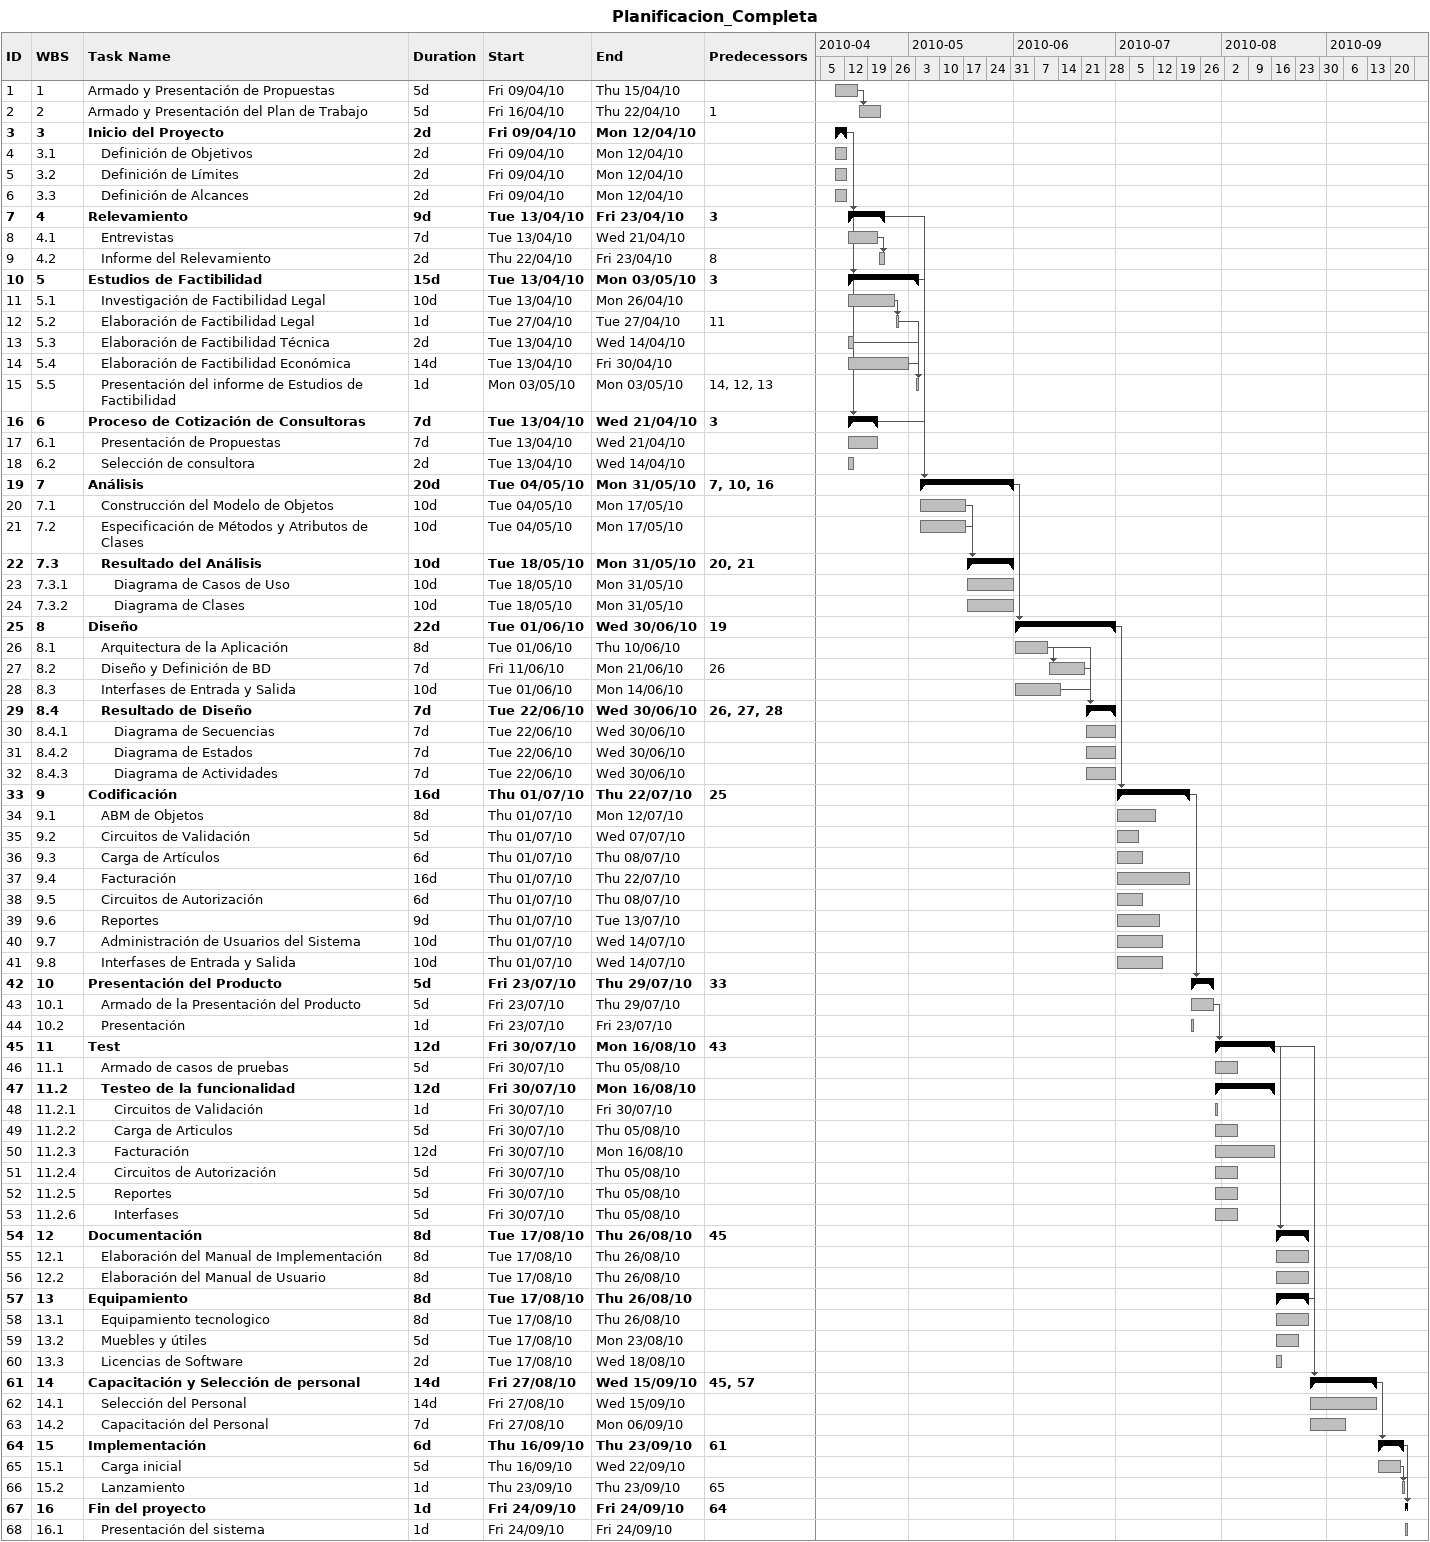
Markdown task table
Planificacion_Completa

| ID | WBS | Task | Duration | Start | Finish | Predecessors |
|---|---|---|---|---|---|---|
| 1 | 1 | Armado y Presentación de Propuestas | 5d | 2010-04-09 | 2010-04-15 |  |
| 2 | 2 | Armado y Presentación del Plan de Trabajo | 5d | 2010-04-16 | 2010-04-22 | 1 |
| 3 | 3 | **Inicio del Proyecto** | 2d | 2010-04-09 | 2010-04-12 |  |
| 4 | 3.1 | Definición de Objetivos | 2d | 2010-04-09 | 2010-04-12 |  |
| 5 | 3.2 | Definición de Límites | 2d | 2010-04-09 | 2010-04-12 |  |
| 6 | 3.3 | Definición de Alcances | 2d | 2010-04-09 | 2010-04-12 |  |
| 7 | 4 | **Relevamiento** | 9d | 2010-04-13 | 2010-04-23 | 3 |
| 8 | 4.1 | Entrevistas | 7d | 2010-04-13 | 2010-04-21 |  |
| 9 | 4.2 | Informe del Relevamiento | 2d | 2010-04-22 | 2010-04-23 | 8 |
| 10 | 5 | **Estudios de Factibilidad** | 15d | 2010-04-13 | 2010-05-03 | 3 |
| 11 | 5.1 | Investigación de Factibilidad Legal | 10d | 2010-04-13 | 2010-04-26 |  |
| 12 | 5.2 | Elaboración de Factibilidad Legal | 1d | 2010-04-27 | 2010-04-27 | 11 |
| 13 | 5.3 | Elaboración de Factibilidad Técnica | 2d | 2010-04-13 | 2010-04-14 |  |
| 14 | 5.4 | Elaboración de Factibilidad Económica | 14d | 2010-04-13 | 2010-04-30 |  |
| 15 | 5.5 | Presentación del informe de Estudios de Factibilidad | 1d | 2010-05-03 | 2010-05-03 | 14, 12, 13 |
| 16 | 6 | **Proceso de Cotización de Consultoras** | 7d | 2010-04-13 | 2010-04-21 | 3 |
| 17 | 6.1 | Presentación de Propuestas | 7d | 2010-04-13 | 2010-04-21 |  |
| 18 | 6.2 | Selección de consultora | 2d | 2010-04-13 | 2010-04-14 |  |
| 19 | 7 | **Análisis** | 20d | 2010-05-04 | 2010-05-31 | 7, 10, 16 |
| 20 | 7.1 | Construcción del Modelo de Objetos | 10d | 2010-05-04 | 2010-05-17 |  |
| 21 | 7.2 | Especificación de Métodos y Atributos de Clases | 10d | 2010-05-04 | 2010-05-17 |  |
| 22 | 7.3 | **Resultado del Análisis** | 10d | 2010-05-18 | 2010-05-31 | 20, 21 |
| 23 | 7.3.1 | Diagrama de Casos de Uso | 10d | 2010-05-18 | 2010-05-31 |  |
| 24 | 7.3.2 | Diagrama de Clases | 10d | 2010-05-18 | 2010-05-31 |  |
| 25 | 8 | **Diseño** | 22d | 2010-06-01 | 2010-06-30 | 19 |
| 26 | 8.1 | Arquitectura de la Aplicación | 8d | 2010-06-01 | 2010-06-10 |  |
| 27 | 8.2 | Diseño y Definición de BD | 7d | 2010-06-11 | 2010-06-21 | 26 |
| 28 | 8.3 | Interfases de Entrada y Salida | 10d | 2010-06-01 | 2010-06-14 |  |
| 29 | 8.4 | **Resultado de Diseño** | 7d | 2010-06-22 | 2010-06-30 | 26, 27, 28 |
| 30 | 8.4.1 | Diagrama de Secuencias | 7d | 2010-06-22 | 2010-06-30 |  |
| 31 | 8.4.2 | Diagrama de Estados | 7d | 2010-06-22 | 2010-06-30 |  |
| 32 | 8.4.3 | Diagrama de Actividades | 7d | 2010-06-22 | 2010-06-30 |  |
| 33 | 9 | **Codificación** | 16d | 2010-07-01 | 2010-07-22 | 25 |
| 34 | 9.1 | ABM de Objetos | 8d | 2010-07-01 | 2010-07-12 |  |
| 35 | 9.2 | Circuitos de Validación | 5d | 2010-07-01 | 2010-07-07 |  |
| 36 | 9.3 | Carga de Artículos | 6d | 2010-07-01 | 2010-07-08 |  |
| 37 | 9.4 | Facturación | 16d | 2010-07-01 | 2010-07-22 |  |
| 38 | 9.5 | Circuitos de Autorización | 6d | 2010-07-01 | 2010-07-08 |  |
| 39 | 9.6 | Reportes | 9d | 2010-07-01 | 2010-07-13 |  |
| 40 | 9.7 | Administración de Usuarios del Sistema | 10d | 2010-07-01 | 2010-07-14 |  |
| 41 | 9.8 | Interfases de Entrada y Salida | 10d | 2010-07-01 | 2010-07-14 |  |
| 42 | 10 | **Presentación del Producto** | 5d | 2010-07-23 | 2010-07-29 | 33 |
| 43 | 10.1 | Armado de la Presentación del Producto | 5d | 2010-07-23 | 2010-07-29 |  |
| 44 | 10.2 | Presentación | 1d | 2010-07-23 | 2010-07-23 |  |
| 45 | 11 | **Test** | 12d | 2010-07-30 | 2010-08-16 | 43 |
| 46 | 11.1 | Armado de casos de pruebas | 5d | 2010-07-30 | 2010-08-05 |  |
| 47 | 11.2 | **Testeo de la funcionalidad** | 12d | 2010-07-30 | 2010-08-16 |  |
| 48 | 11.2.1 | Circuitos de Validación | 1d | 2010-07-30 | 2010-07-30 |  |
| 49 | 11.2.2 | Carga de Articulos | 5d | 2010-07-30 | 2010-08-05 |  |
| 50 | 11.2.3 | Facturación | 12d | 2010-07-30 | 2010-08-16 |  |
| 51 | 11.2.4 | Circuitos de Autorización | 5d | 2010-07-30 | 2010-08-05 |  |
| 52 | 11.2.5 | Reportes | 5d | 2010-07-30 | 2010-08-05 |  |
| 53 | 11.2.6 | Interfases | 5d | 2010-07-30 | 2010-08-05 |  |
| 54 | 12 | **Documentación** | 8d | 2010-08-17 | 2010-08-26 | 45 |
| 55 | 12.1 | Elaboración del Manual de Implementación | 8d | 2010-08-17 | 2010-08-26 |  |
| 56 | 12.2 | Elaboración del Manual de Usuario | 8d | 2010-08-17 | 2010-08-26 |  |
| 57 | 13 | **Equipamiento** | 8d | 2010-08-17 | 2010-08-26 |  |
| 58 | 13.1 | Equipamiento tecnologico | 8d | 2010-08-17 | 2010-08-26 |  |
| 59 | 13.2 | Muebles y útiles | 5d | 2010-08-17 | 2010-08-23 |  |
| 60 | 13.3 | Licencias de Software | 2d | 2010-08-17 | 2010-08-18 |  |
| 61 | 14 | **Capacitación y Selección de personal** | 14d | 2010-08-27 | 2010-09-15 | 45, 57 |
| 62 | 14.1 | Selección del Personal | 14d | 2010-08-27 | 2010-09-15 |  |
| 63 | 14.2 | Capacitación del Personal | 7d | 2010-08-27 | 2010-09-06 |  |
| 64 | 15 | **Implementación** | 6d | 2010-09-16 | 2010-09-23 | 61 |
| 65 | 15.1 | Carga inicial | 5d | 2010-09-16 | 2010-09-22 |  |
| 66 | 15.2 | Lanzamiento | 1d | 2010-09-23 | 2010-09-23 | 65 |
| 67 | 16 | **Fin del proyecto** | 1d | 2010-09-24 | 2010-09-24 | 64 |
| 68 | 16.1 | Presentación del sistema | 1d | 2010-09-24 | 2010-09-24 |  |
